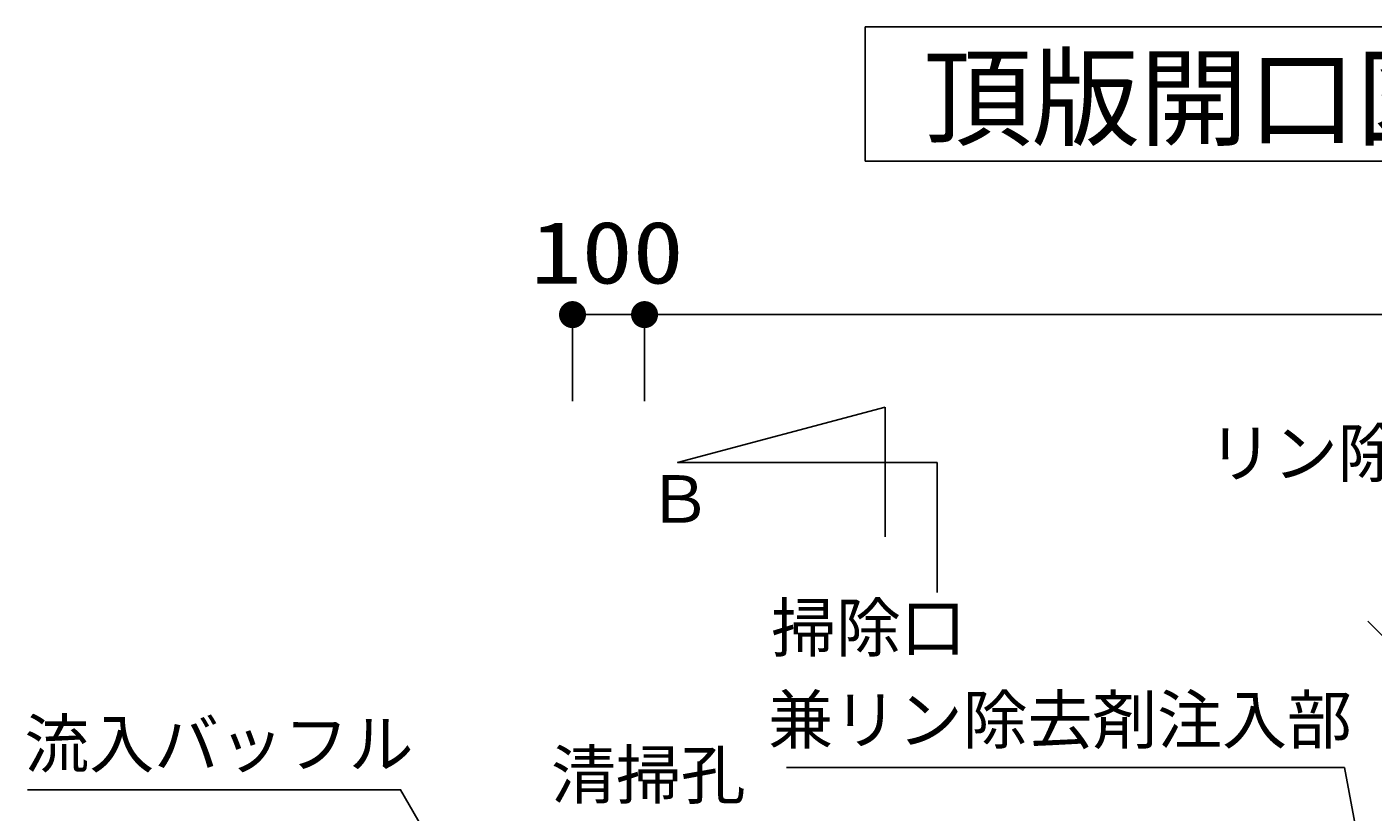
# Model space of a CAD drawing. Units: millimetres, scale not verified. Extents: x -22013 to 8910, y -6308 to 6308.
# Drawn here: x -7089 to -5221, y 2129 to 3218 of the extents above; entities that cross this region are included whole.
import ezdxf
from ezdxf.enums import TextEntityAlignment as Align

# ---------------------------------------------------------------- set-up
doc = ezdxf.new("R2010")
doc.units = ezdxf.units.MM
doc.header["$LTSCALE"] = 30
for name, color, linetype, lineweight in [('0-1_空気管', 3, 'Continuous', 25), ('0-5_文字', 3, 'Continuous', 25), ('0-6_機器', 3, 'Continuous', 25), ('0-C_07', 3, 'Continuous', 25), ('1-6_00クル-フ-6寸法', 132, 'Continuous', 25)]:
    doc.layers.add(name, color=color, linetype=linetype, lineweight=lineweight)
doc.styles.add('ＭＳ ゴシック', font='')
doc.styles.get('ＭＳ ゴシック').set_extended_font_data('MS Gothic')

msp = doc.modelspace()

# ---------------------------------------------------------------- linework, layer by layer
at = {"layer": '0-1_空気管'}
msp.add_line((-5898.4, 2691.02), (-5898.4, 2511.02), dxfattribs=at)
msp.add_lwpolyline([(-5826.4, 2433.85), (-5826.4, 2613.85), (-6186.4, 2613.85), (-5898.4, 2691.02)], dxfattribs=at)
at = {"layer": '0-5_文字'}
for q in [(-6035.55, 2190.68), (-5082.33, 1233.57)]:
    msp.add_line((-5260.89, 2190.68), q, dxfattribs=at)
msp.add_lwpolyline([(-6111.86, 1364.96), (-6570.89, 2160.03), (-7088.89, 2160.03)], dxfattribs=at)
at = {"layer": '0-6_機器'}
for p, q in [((-5926.33, 3218.42), (-5926.33, 3032.11)), ((-3897, 3218.42), (-5926.33, 3218.42)), ((-5926.33, 3032.11), (-3897, 3032.11))]:
    msp.add_line(p, q, dxfattribs=at)
at = {"layer": '0-C_07', "color": 7}
msp.add_line((-5168.47, 2333.92), (-5228.47, 2393.92), dxfattribs=at)
at = {"layer": '1-6_00クル-フ-6寸法', "color": 4}
for p, q in [((-6332.33, 2699.26), (-6332.33, 2819.26)), ((-6332.33, 2819.26), (-6232.33, 2819.26)), ((-6232.33, 2699.26), (-6232.33, 2819.26)), ((-6232.33, 2699.26), (-6232.33, 2819.26)), ((-6232.33, 2819.26), (-3832.33, 2819.26))]:
    msp.add_line(p, q, dxfattribs=at)
at = {"layer": '1-6_00クル-フ-6寸法'}
for points in [[(-6332.33, 2819.26), (-6351.08, 2819.26), (-6350.93, 2821.61)], [(-6332.33, 2819.26), (-6350.93, 2821.61), (-6350.49, 2823.92)], [(-6332.33, 2819.26), (-6350.49, 2823.92), (-6349.77, 2826.16)], [(-6332.33, 2819.26), (-6349.77, 2826.16), (-6348.76, 2828.29)], [(-6332.33, 2819.26), (-6348.76, 2828.29), (-6347.5, 2830.28)], [(-6332.33, 2819.26), (-6347.5, 2830.28), (-6346, 2832.09)], [(-6332.33, 2819.26), (-6346, 2832.09), (-6344.28, 2833.7)], [(-6332.33, 2819.26), (-6344.28, 2833.7), (-6342.38, 2835.09)], [(-6332.33, 2819.26), (-6342.38, 2835.09), (-6340.32, 2836.22)], [(-6332.33, 2819.26), (-6340.32, 2836.22), (-6338.13, 2837.09)], [(-6332.33, 2819.26), (-6338.13, 2837.09), (-6335.85, 2837.68)], [(-6332.33, 2819.26), (-6335.85, 2837.68), (-6333.51, 2837.97)], [(-6332.33, 2819.26), (-6333.51, 2837.97), (-6331.15, 2837.97)], [(-6332.33, 2819.26), (-6331.15, 2837.97), (-6328.82, 2837.68)], [(-6332.33, 2819.26), (-6328.82, 2837.68), (-6326.54, 2837.09)], [(-6332.33, 2819.26), (-6326.54, 2837.09), (-6324.35, 2836.22)], [(-6332.33, 2819.26), (-6324.35, 2836.22), (-6322.29, 2835.09)], [(-6332.33, 2819.26), (-6322.29, 2835.09), (-6320.38, 2833.7)], [(-6332.33, 2819.26), (-6320.38, 2833.7), (-6318.66, 2832.09)], [(-6332.33, 2819.26), (-6318.66, 2832.09), (-6317.16, 2830.28)], [(-6332.33, 2819.26), (-6317.16, 2830.28), (-6315.9, 2828.29)], [(-6332.33, 2819.26), (-6315.9, 2828.29), (-6314.9, 2826.16)], [(-6332.33, 2819.26), (-6314.9, 2826.16), (-6314.17, 2823.92)], [(-6332.33, 2819.26), (-6314.17, 2823.92), (-6313.73, 2821.61)], [(-6332.33, 2819.26), (-6313.73, 2821.61), (-6313.58, 2819.26)], [(-6232.33, 2819.26), (-6251.08, 2819.26), (-6250.93, 2821.61)], [(-6232.33, 2819.26), (-6251.08, 2819.26), (-6250.93, 2821.61)], [(-6232.33, 2819.26), (-6250.93, 2821.61), (-6250.49, 2823.92)], [(-6232.33, 2819.26), (-6250.93, 2821.61), (-6250.49, 2823.92)], [(-6232.33, 2819.26), (-6250.49, 2823.92), (-6249.77, 2826.16)], [(-6232.33, 2819.26), (-6250.49, 2823.92), (-6249.77, 2826.16)], [(-6232.33, 2819.26), (-6249.77, 2826.16), (-6248.76, 2828.29)], [(-6232.33, 2819.26), (-6249.77, 2826.16), (-6248.76, 2828.29)], [(-6232.33, 2819.26), (-6248.76, 2828.29), (-6247.5, 2830.28)], [(-6232.33, 2819.26), (-6248.76, 2828.29), (-6247.5, 2830.28)], [(-6232.33, 2819.26), (-6247.5, 2830.28), (-6246, 2832.09)], [(-6232.33, 2819.26), (-6247.5, 2830.28), (-6246, 2832.09)], [(-6232.33, 2819.26), (-6246, 2832.09), (-6244.28, 2833.7)], [(-6232.33, 2819.26), (-6246, 2832.09), (-6244.28, 2833.7)], [(-6232.33, 2819.26), (-6244.28, 2833.7), (-6242.38, 2835.09)], [(-6232.33, 2819.26), (-6244.28, 2833.7), (-6242.38, 2835.09)], [(-6232.33, 2819.26), (-6242.38, 2835.09), (-6240.32, 2836.22)], [(-6232.33, 2819.26), (-6242.38, 2835.09), (-6240.32, 2836.22)], [(-6232.33, 2819.26), (-6240.32, 2836.22), (-6238.13, 2837.09)], [(-6232.33, 2819.26), (-6240.32, 2836.22), (-6238.13, 2837.09)], [(-6232.33, 2819.26), (-6238.13, 2837.09), (-6235.85, 2837.68)], [(-6232.33, 2819.26), (-6238.13, 2837.09), (-6235.85, 2837.68)], [(-6232.33, 2819.26), (-6235.85, 2837.68), (-6233.51, 2837.97)], [(-6232.33, 2819.26), (-6235.85, 2837.68), (-6233.51, 2837.97)], [(-6232.33, 2819.26), (-6233.51, 2837.97), (-6231.15, 2837.97)], [(-6232.33, 2819.26), (-6233.51, 2837.97), (-6231.15, 2837.97)], [(-6232.33, 2819.26), (-6231.15, 2837.97), (-6228.82, 2837.68)], [(-6232.33, 2819.26), (-6231.15, 2837.97), (-6228.82, 2837.68)], [(-6232.33, 2819.26), (-6228.82, 2837.68), (-6226.54, 2837.09)], [(-6232.33, 2819.26), (-6228.82, 2837.68), (-6226.54, 2837.09)], [(-6232.33, 2819.26), (-6226.54, 2837.09), (-6224.35, 2836.22)], [(-6232.33, 2819.26), (-6226.54, 2837.09), (-6224.35, 2836.22)], [(-6232.33, 2819.26), (-6224.35, 2836.22), (-6222.29, 2835.09)], [(-6232.33, 2819.26), (-6224.35, 2836.22), (-6222.29, 2835.09)], [(-6232.33, 2819.26), (-6222.29, 2835.09), (-6220.38, 2833.7)], [(-6232.33, 2819.26), (-6222.29, 2835.09), (-6220.38, 2833.7)], [(-6232.33, 2819.26), (-6220.38, 2833.7), (-6218.66, 2832.09)], [(-6232.33, 2819.26), (-6220.38, 2833.7), (-6218.66, 2832.09)], [(-6232.33, 2819.26), (-6218.66, 2832.09), (-6217.16, 2830.28)], [(-6232.33, 2819.26), (-6218.66, 2832.09), (-6217.16, 2830.28)], [(-6232.33, 2819.26), (-6217.16, 2830.28), (-6215.9, 2828.29)], [(-6232.33, 2819.26), (-6217.16, 2830.28), (-6215.9, 2828.29)], [(-6232.33, 2819.26), (-6215.9, 2828.29), (-6214.9, 2826.16)], [(-6232.33, 2819.26), (-6215.9, 2828.29), (-6214.9, 2826.16)], [(-6232.33, 2819.26), (-6214.9, 2826.16), (-6214.17, 2823.92)], [(-6232.33, 2819.26), (-6214.9, 2826.16), (-6214.17, 2823.92)], [(-6232.33, 2819.26), (-6214.17, 2823.92), (-6213.73, 2821.61)], [(-6232.33, 2819.26), (-6214.17, 2823.92), (-6213.73, 2821.61)], [(-6232.33, 2819.26), (-6213.73, 2821.61), (-6213.58, 2819.26)], [(-6232.33, 2819.26), (-6213.73, 2821.61), (-6213.58, 2819.26)], [(-6332.33, 2819.26), (-6350.93, 2816.91), (-6351.08, 2819.26)], [(-6332.33, 2819.26), (-6350.49, 2814.59), (-6350.93, 2816.91)], [(-6332.33, 2819.26), (-6349.77, 2812.36), (-6350.49, 2814.59)], [(-6332.33, 2819.26), (-6348.76, 2810.22), (-6349.77, 2812.36)], [(-6332.33, 2819.26), (-6347.5, 2808.24), (-6348.76, 2810.22)], [(-6332.33, 2819.26), (-6346, 2806.42), (-6347.5, 2808.24)], [(-6332.33, 2819.26), (-6344.28, 2804.81), (-6346, 2806.42)], [(-6332.33, 2819.26), (-6342.38, 2803.43), (-6344.28, 2804.81)], [(-6332.33, 2819.26), (-6340.32, 2802.29), (-6342.38, 2803.43)], [(-6332.33, 2819.26), (-6338.13, 2801.43), (-6340.32, 2802.29)], [(-6332.33, 2819.26), (-6335.85, 2800.84), (-6338.13, 2801.43)], [(-6332.33, 2819.26), (-6333.51, 2800.54), (-6335.85, 2800.84)], [(-6332.33, 2819.26), (-6331.15, 2800.54), (-6333.51, 2800.54)], [(-6332.33, 2819.26), (-6328.82, 2800.84), (-6331.15, 2800.54)], [(-6332.33, 2819.26), (-6326.54, 2801.43), (-6328.82, 2800.84)], [(-6332.33, 2819.26), (-6324.35, 2802.29), (-6326.54, 2801.43)], [(-6332.33, 2819.26), (-6322.29, 2803.43), (-6324.35, 2802.29)], [(-6332.33, 2819.26), (-6320.38, 2804.81), (-6322.29, 2803.43)], [(-6332.33, 2819.26), (-6318.66, 2806.42), (-6320.38, 2804.81)], [(-6332.33, 2819.26), (-6317.16, 2808.24), (-6318.66, 2806.42)], [(-6332.33, 2819.26), (-6315.9, 2810.22), (-6317.16, 2808.24)], [(-6332.33, 2819.26), (-6314.9, 2812.36), (-6315.9, 2810.22)], [(-6332.33, 2819.26), (-6314.17, 2814.59), (-6314.9, 2812.36)], [(-6332.33, 2819.26), (-6313.73, 2816.91), (-6314.17, 2814.59)], [(-6332.33, 2819.26), (-6313.58, 2819.26), (-6313.73, 2816.91)], [(-6232.33, 2819.26), (-6250.93, 2816.91), (-6251.08, 2819.26)], [(-6232.33, 2819.26), (-6250.93, 2816.91), (-6251.08, 2819.26)], [(-6232.33, 2819.26), (-6250.49, 2814.59), (-6250.93, 2816.91)], [(-6232.33, 2819.26), (-6250.49, 2814.59), (-6250.93, 2816.91)], [(-6232.33, 2819.26), (-6249.77, 2812.36), (-6250.49, 2814.59)], [(-6232.33, 2819.26), (-6249.77, 2812.36), (-6250.49, 2814.59)], [(-6232.33, 2819.26), (-6248.76, 2810.22), (-6249.77, 2812.36)], [(-6232.33, 2819.26), (-6248.76, 2810.22), (-6249.77, 2812.36)], [(-6232.33, 2819.26), (-6247.5, 2808.24), (-6248.76, 2810.22)], [(-6232.33, 2819.26), (-6247.5, 2808.24), (-6248.76, 2810.22)], [(-6232.33, 2819.26), (-6246, 2806.42), (-6247.5, 2808.24)], [(-6232.33, 2819.26), (-6246, 2806.42), (-6247.5, 2808.24)], [(-6232.33, 2819.26), (-6244.28, 2804.81), (-6246, 2806.42)], [(-6232.33, 2819.26), (-6244.28, 2804.81), (-6246, 2806.42)], [(-6232.33, 2819.26), (-6242.38, 2803.43), (-6244.28, 2804.81)], [(-6232.33, 2819.26), (-6242.38, 2803.43), (-6244.28, 2804.81)], [(-6232.33, 2819.26), (-6240.32, 2802.29), (-6242.38, 2803.43)], [(-6232.33, 2819.26), (-6240.32, 2802.29), (-6242.38, 2803.43)], [(-6232.33, 2819.26), (-6238.13, 2801.43), (-6240.32, 2802.29)], [(-6232.33, 2819.26), (-6238.13, 2801.43), (-6240.32, 2802.29)], [(-6232.33, 2819.26), (-6235.85, 2800.84), (-6238.13, 2801.43)], [(-6232.33, 2819.26), (-6235.85, 2800.84), (-6238.13, 2801.43)], [(-6232.33, 2819.26), (-6233.51, 2800.54), (-6235.85, 2800.84)], [(-6232.33, 2819.26), (-6233.51, 2800.54), (-6235.85, 2800.84)], [(-6232.33, 2819.26), (-6231.15, 2800.54), (-6233.51, 2800.54)], [(-6232.33, 2819.26), (-6231.15, 2800.54), (-6233.51, 2800.54)], [(-6232.33, 2819.26), (-6228.82, 2800.84), (-6231.15, 2800.54)], [(-6232.33, 2819.26), (-6226.54, 2801.43), (-6228.82, 2800.84)], [(-6232.33, 2819.26), (-6224.35, 2802.29), (-6226.54, 2801.43)], [(-6232.33, 2819.26), (-6222.29, 2803.43), (-6224.35, 2802.29)], [(-6232.33, 2819.26), (-6220.38, 2804.81), (-6222.29, 2803.43)], [(-6232.33, 2819.26), (-6218.66, 2806.42), (-6220.38, 2804.81)], [(-6232.33, 2819.26), (-6217.16, 2808.24), (-6218.66, 2806.42)], [(-6232.33, 2819.26), (-6215.9, 2810.22), (-6217.16, 2808.24)], [(-6232.33, 2819.26), (-6214.9, 2812.36), (-6215.9, 2810.22)], [(-6232.33, 2819.26), (-6214.17, 2814.59), (-6214.9, 2812.36)], [(-6232.33, 2819.26), (-6213.73, 2816.91), (-6214.17, 2814.59)], [(-6232.33, 2819.26), (-6213.58, 2819.26), (-6213.73, 2816.91)], [(-6232.33, 2819.26), (-6228.82, 2800.84), (-6231.15, 2800.54)], [(-6232.33, 2819.26), (-6226.54, 2801.43), (-6228.82, 2800.84)], [(-6232.33, 2819.26), (-6224.35, 2802.29), (-6226.54, 2801.43)], [(-6232.33, 2819.26), (-6222.29, 2803.43), (-6224.35, 2802.29)], [(-6232.33, 2819.26), (-6220.38, 2804.81), (-6222.29, 2803.43)], [(-6232.33, 2819.26), (-6218.66, 2806.42), (-6220.38, 2804.81)], [(-6232.33, 2819.26), (-6217.16, 2808.24), (-6218.66, 2806.42)], [(-6232.33, 2819.26), (-6215.9, 2810.22), (-6217.16, 2808.24)], [(-6232.33, 2819.26), (-6214.9, 2812.36), (-6215.9, 2810.22)], [(-6232.33, 2819.26), (-6214.17, 2814.59), (-6214.9, 2812.36)], [(-6232.33, 2819.26), (-6213.73, 2816.91), (-6214.17, 2814.59)], [(-6232.33, 2819.26), (-6213.58, 2819.26), (-6213.73, 2816.91)]]:
    msp.add_solid(points, dxfattribs=at)

# ---------------------------------------------------------------- texts
at = {"layer": '0-1_空気管', "color": 4, "style": 'ＭＳ ゴシック'}
msp.add_text('Ｂ', height=65.98, dxfattribs=at).set_placement((-6228.8, 2510.57), align=Align.BOTTOM_LEFT)
at = {"layer": '0-5_文字', "color": 4, "style": 'ＭＳ ゴシック'}
for s, p in [('リン除去装置より', (-5450.25, 2574.27)), ('掃除口', (-6056.67, 2332.1)), ('兼リン除去剤注入部', (-6060.8, 2204.34)), ('流入バッフル', (-7092.89, 2171.03)), ('清掃孔', (-6362.08, 2127.99))]:
    msp.add_text(s, height=65.98, dxfattribs=at).set_placement(p, align=Align.BOTTOM_LEFT)
at = {"layer": '0-6_機器', "color": 4, "style": 'ＭＳ ゴシック'}
msp.add_text('頂版開口図', height=110, dxfattribs=at).set_placement((-5845.08, 3032.14), align=Align.BOTTOM_LEFT)
at = {"layer": '1-6_00クル-フ-6寸法', "color": 3, "style": 'ＭＳ ゴシック', "width": 1.2}
msp.add_text('100', height=86.66, dxfattribs=at).set_placement((-6390.33, 2836.35), align=Align.BOTTOM_LEFT)

doc.saveas('drawing.dxf')
